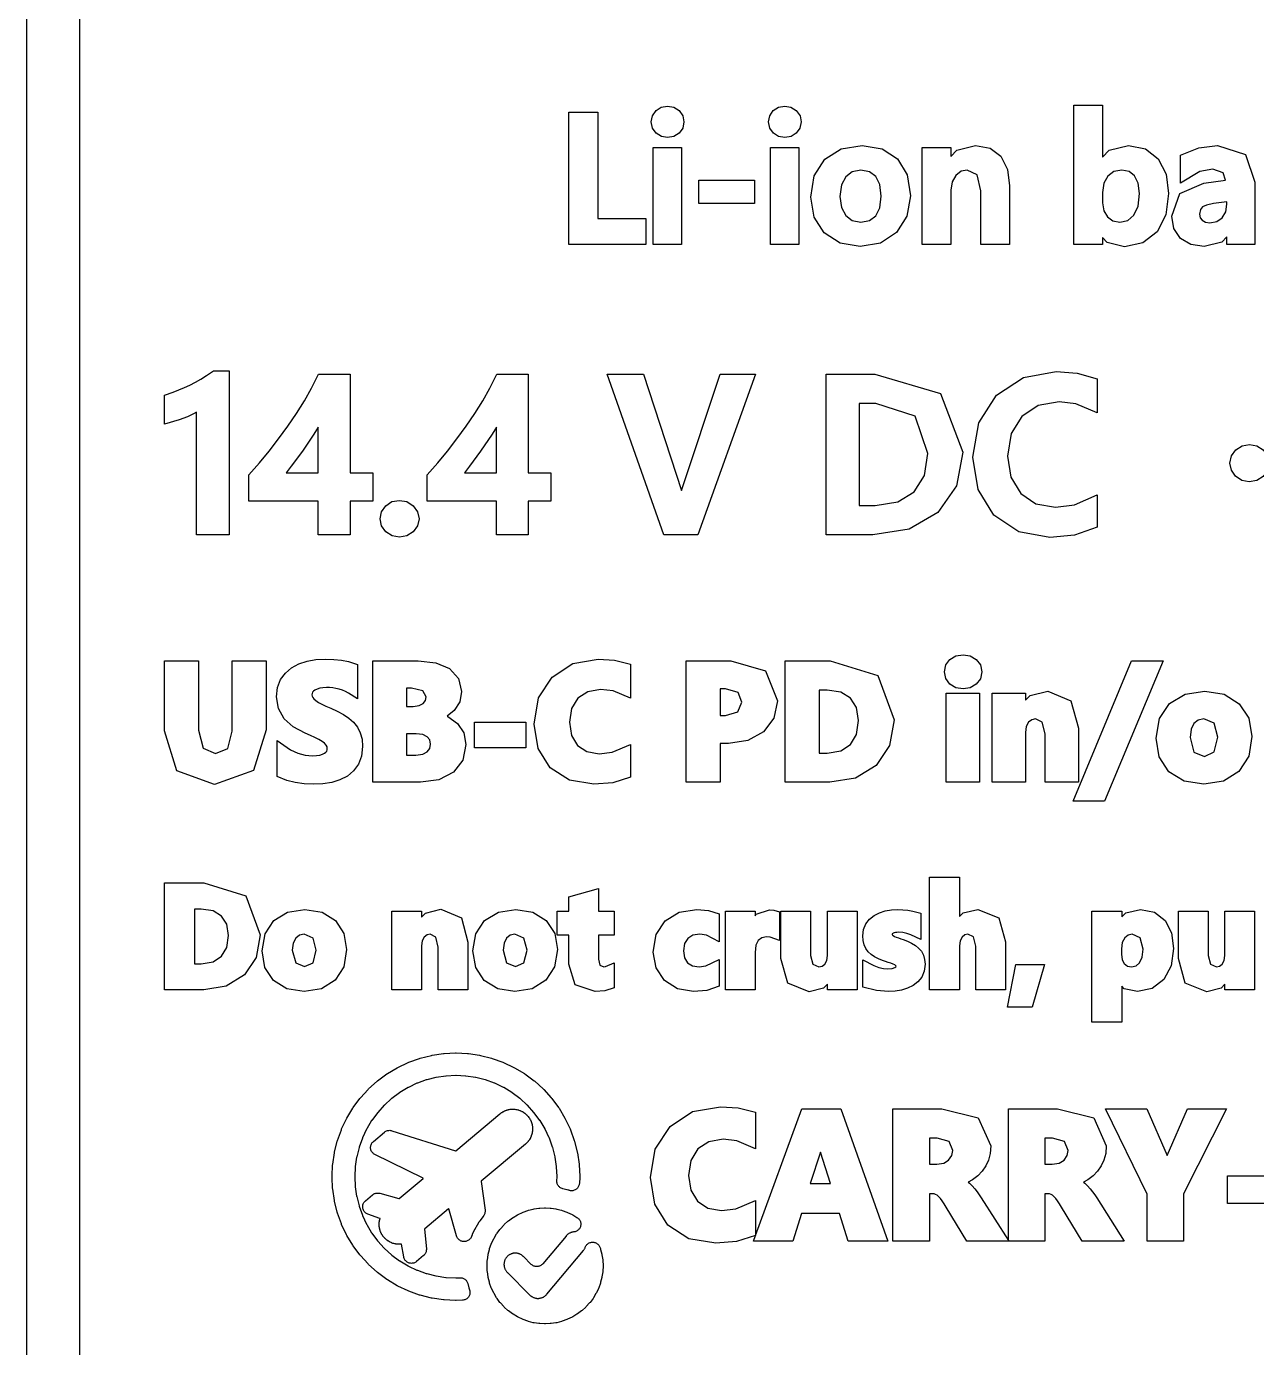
# Model space of a CAD drawing. Header units: metres. Extents: x -22.6 to 22.6, y 1.9 to 79.7.
# Drawn here: x -22.55 to -5.16, y 16.75 to 35.42 of the extents above; entities that cross this region are included whole.
import ezdxf

# ---------------------------------------------------------------- set-up
doc = ezdxf.new("R2010")
doc.units = ezdxf.units.M

msp = doc.modelspace()

# ---------------------------------------------------------------- linework, layer by layer
at = {"layer": 'MARKING'}
for points in [[(-14.8824, 34.21), (-14.4718, 34.21), (-14.4718, 32.7053), (-13.7935, 32.7053), (-13.7935, 32.34), (-14.8824, 32.34)], [(-13.3258, 34.2324), (-13.2738, 34.16), (-13.2565, 34.0716), (-13.274, 33.9862), (-13.3258, 33.9145), (-13.401, 33.8669), (-13.4894, 33.8513), (-13.5759, 33.8662), (-13.6507, 33.9123), (-13.7023, 33.9841), (-13.7193, 34.0719), (-13.7024, 34.1597), (-13.6512, 34.2321), (-13.5766, 34.2797), (-13.4896, 34.2953), (-13.4011, 34.2798)], [(-11.8322, 34.2953), (-11.7437, 34.2798), (-11.6683, 34.2324), (-11.6163, 34.16), (-11.599, 34.0716), (-11.6165, 33.9862), (-11.6683, 33.9145), (-11.7436, 33.8669), (-11.832, 33.8513), (-11.9185, 33.8662), (-11.9933, 33.9123), (-12.0449, 33.9841), (-12.0619, 34.0719), (-12.0449, 34.1597), (-11.9938, 34.2321), (-11.9191, 34.2797)], [(-7.0289, 32.3092), (-7.2727, 32.369), (-7.341, 32.4387), (-7.341, 32.34), (-7.7441, 32.34), (-7.7441, 34.3104), (-7.341, 34.3104), (-7.341, 33.5746), (-7.2488, 33.6708), (-6.973, 33.7405), (-6.7346, 33.6931), (-6.5537, 33.5501), (-6.4426, 33.3331), (-6.4067, 33.0615), (-6.4467, 32.761), (-6.5701, 32.5205), (-6.769, 32.3619)], [(-13.6924, 33.7097), (-13.2893, 33.7097), (-13.2893, 32.34), (-13.6924, 32.34)], [(-12.035, 32.34), (-12.035, 33.7097), (-11.6318, 33.7097), (-11.6318, 32.34)], [(-10.7373, 33.7398), (-10.4545, 33.6931), (-10.2368, 33.5493), (-10.1009, 33.3223), (-10.0569, 33.0295), (-10.1045, 32.7388), (-10.2503, 32.5077), (-10.4783, 32.3586), (-10.7678, 32.3099), (-11.0503, 32.3573), (-11.2735, 32.5025), (-11.4165, 32.7277), (-11.4632, 33.0103), (-11.4147, 33.3125), (-11.2657, 33.5457), (-11.0327, 33.6921)], [(-9.4851, 32.34), (-9.8894, 32.34), (-9.8894, 33.7097), (-9.4851, 33.7097), (-9.4851, 33.5856), (-9.3999, 33.6738), (-9.137, 33.7404), (-8.9304, 33.7024), (-8.7763, 33.586), (-8.6849, 33.4022), (-8.6563, 33.1675), (-8.6563, 32.34), (-9.0595, 32.34), (-9.0595, 33.0972), (-9.1131, 33.3249), (-9.2546, 33.3917), (-9.3399, 33.3741), (-9.4151, 33.3168), (-9.4665, 33.2274), (-9.4851, 33.1081)], [(-5.1884, 32.34), (-5.5829, 32.34), (-5.5829, 32.4498), (-5.6557, 32.373), (-5.9042, 32.3096), (-6.0924, 32.3382), (-6.2386, 32.4262), (-6.3313, 32.5642), (-6.3623, 32.7409), (-6.2461, 33.0606), (-5.9092, 33.2065), (-5.6004, 33.2501), (-5.6333, 33.3543), (-5.7805, 33.4059), (-5.9664, 33.3723), (-6.2382, 33.2078), (-6.2382, 33.602), (-5.9806, 33.7083), (-5.7156, 33.7402), (-5.3195, 33.6101), (-5.1884, 33.2226)], [(-13.048, 32.9184), (-13.048, 33.2473), (-12.2618, 33.2473), (-12.2618, 32.9184)], [(-10.7544, 32.6563), (-10.6318, 32.6793), (-10.545, 32.7455), (-10.4885, 32.8585), (-10.4682, 33.0225), (-10.4885, 33.1877), (-10.5452, 33.3018), (-10.6321, 33.3689), (-10.7544, 33.3922), (-10.8779, 33.3681), (-10.97, 33.2977), (-11.0313, 33.1809), (-11.0529, 33.0176), (-11.0311, 32.8611), (-10.9695, 32.7485), (-10.8769, 32.6798)], [(-7.0955, 32.6565), (-6.982, 32.6813), (-6.8967, 32.7548), (-6.8388, 32.8812), (-6.8182, 33.06), (-6.8369, 33.2069), (-6.889, 33.3102), (-6.9658, 33.3713), (-7.0681, 33.3921), (-7.1792, 33.3702), (-7.2652, 33.3054), (-7.3227, 33.2048), (-7.3433, 33.0725), (-7.3433, 32.9277), (-7.3244, 32.8179), (-7.2715, 32.7323), (-7.1928, 32.6755)], [(-5.8864, 32.6558), (-5.8218, 32.6463), (-5.7265, 32.6647), (-5.6511, 32.7184), (-5.6001, 32.8008), (-5.5817, 32.9104), (-5.5817, 32.9449), (-5.7738, 32.9181), (-5.8717, 32.8974), (-5.9291, 32.8702), (-5.9573, 32.8338), (-5.9685, 32.7672), (-5.959, 32.7185), (-5.932, 32.6817)], [(-20.4767, 30.2546), (-20.3958, 30.2849), (-20.317, 30.3176), (-20.2396, 30.3538), (-20.1624, 30.394), (-20.0842, 30.4388), (-20.0041, 30.4891), (-19.9061, 30.5566), (-19.6849, 30.5566), (-19.6849, 28.2374), (-20.1467, 28.2374), (-20.1467, 29.9703), (-20.1611, 29.9611), (-20.272, 29.9058), (-20.3934, 29.8596), (-20.6, 29.7989), (-20.6, 30.2126)], [(-17.9764, 28.2374), (-18.4276, 28.2374), (-18.4276, 28.7114), (-19.4045, 28.7114), (-19.4045, 29.0825), (-19.2571, 29.2529), (-19.1205, 29.4194), (-18.9849, 29.5939), (-18.8547, 29.7718), (-18.7319, 29.9518), (-18.6186, 30.1318), (-18.5187, 30.3076), (-18.4198, 30.5085), (-17.9764, 30.5085), (-17.9764, 29.1149), (-17.6561, 29.1149), (-17.6561, 28.7114), (-17.9764, 28.7114)], [(-15.4562, 28.2374), (-15.9074, 28.2374), (-15.9074, 28.7114), (-16.8843, 28.7114), (-16.8843, 29.0825), (-16.7369, 29.2529), (-16.6003, 29.4194), (-16.4647, 29.5939), (-16.3345, 29.7718), (-16.2117, 29.9518), (-16.0984, 30.1318), (-15.9986, 30.3076), (-15.8997, 30.5085), (-15.4562, 30.5085), (-15.4562, 29.1149), (-15.1359, 29.1149), (-15.1359, 28.7114), (-15.4562, 28.7114)], [(-12.2442, 30.5085), (-13.0602, 28.2374), (-13.5399, 28.2374), (-14.3412, 30.5085), (-13.8296, 30.5085), (-13.2934, 28.8616), (-12.7444, 30.5085)], [(-9.4041, 28.927), (-9.6668, 28.5543), (-10.0741, 28.3154), (-10.5893, 28.2374), (-11.2477, 28.2374), (-11.2477, 30.5085), (-10.5599, 30.5085), (-9.6301, 30.2353), (-9.3162, 29.4054)], [(-8.6373, 29.0499), (-8.4971, 28.822), (-8.282, 28.6769), (-8.0031, 28.6276), (-7.7344, 28.6616), (-7.4184, 28.8018), (-7.4184, 28.3442), (-7.7361, 28.2339), (-8.0834, 28.2008), (-8.5257, 28.2783), (-8.8755, 28.5139), (-9.0998, 28.8767), (-9.1738, 29.3324), (-9.0907, 29.8212), (-8.8393, 30.2093), (-8.4595, 30.4618), (-7.9968, 30.545), (-7.6976, 30.5218), (-7.4184, 30.4421), (-7.4184, 29.9592), (-7.719, 30.0865), (-7.955, 30.1168), (-8.2523, 30.0642), (-8.4833, 29.9092), (-8.6339, 29.6675), (-8.685, 29.3505)], [(-9.857, 29.0748), (-9.8084, 29.3859), (-9.9907, 29.9139), (-10.5437, 30.0919), (-10.7781, 30.0919), (-10.7781, 28.6525), (-10.5526, 28.6525), (-10.2325, 28.702), (-10.0014, 28.8448)], [(-18.8799, 29.1149), (-18.4276, 29.1149), (-18.4276, 29.7587), (-18.487, 29.6582), (-18.6501, 29.4171), (-18.8065, 29.2079)], [(-16.3597, 29.1149), (-15.9074, 29.1149), (-15.9074, 29.7587), (-15.9668, 29.6582), (-16.1299, 29.4171), (-16.2864, 29.2079)], [(-5.5187, 29.3521), (-5.4571, 29.4367), (-5.368, 29.4928), (-5.2638, 29.5113), (-5.1592, 29.4928), (-5.0704, 29.4367), (-5.0088, 29.3521), (-4.9881, 29.2492), (-5.0092, 29.1476), (-5.0716, 29.0629), (-5.1616, 29.0062), (-5.2683, 28.9875), (-5.3718, 29.0064), (-5.4596, 29.0636), (-5.5193, 29.1485), (-5.5394, 29.2495)], [(-17.3831, 28.7054), (-17.2784, 28.7242), (-17.1726, 28.7055), (-17.0835, 28.6485), (-17.022, 28.5638), (-17.0012, 28.4622), (-17.0221, 28.3618), (-17.0837, 28.2778), (-17.1729, 28.2217), (-17.2784, 28.2033), (-17.3828, 28.2218), (-17.4713, 28.278), (-17.5321, 28.3621), (-17.5526, 28.4622), (-17.5322, 28.5635), (-17.4716, 28.6483)], [(-9.4985, 26.4755), (-9.4131, 26.5249), (-9.3119, 26.5406), (-9.21, 26.5249), (-9.1251, 26.4753), (-9.0676, 26.3974), (-9.0487, 26.3011), (-9.0675, 26.2038), (-9.1247, 26.1246), (-9.2096, 26.0739), (-9.3121, 26.0578), (-9.414, 26.0744), (-9.4993, 26.1263), (-9.5564, 26.2057), (-9.5754, 26.3009), (-9.5564, 26.3976)], [(-19.1607, 26.4541), (-19.1607, 25.481), (-19.3397, 24.9047), (-19.8905, 24.7077), (-20.4261, 24.9006), (-20.6, 25.4643), (-20.6, 26.4541), (-20.1197, 26.4541), (-20.1197, 25.4763), (-20.0534, 25.222), (-19.8768, 25.1466), (-19.7046, 25.2189), (-19.6399, 25.4633), (-19.6399, 26.4541)], [(-18.9997, 26.077), (-18.9567, 26.1898), (-18.8887, 26.2837), (-18.8013, 26.3581), (-18.698, 26.414), (-18.5821, 26.4517), (-18.4576, 26.4737), (-18.328, 26.4808), (-18.2056, 26.477), (-18.0973, 26.4652), (-17.9987, 26.4449), (-17.8691, 26.4034), (-17.8691, 25.9197), (-18.0001, 26.001), (-18.0411, 26.0215), (-18.0847, 26.0392), (-18.1298, 26.0536), (-18.1758, 26.0647), (-18.2216, 26.0726), (-18.2658, 26.0773), (-18.3069, 26.0788), (-18.3594, 26.0762), (-18.405, 26.0686), (-18.4426, 26.057), (-18.4716, 26.0427), (-18.4922, 26.0271), (-18.5054, 26.0112), (-18.5126, 25.9954), (-18.515, 25.9772), (-18.5121, 25.9564), (-18.5035, 25.9378), (-18.486, 25.9168), (-18.4584, 25.8934), (-18.4204, 25.8686), (-18.3727, 25.8429), (-18.316, 25.8166), (-18.2498, 25.7883), (-18.1564, 25.7459), (-18.0708, 25.6996), (-17.9942, 25.6476), (-17.9275, 25.5878), (-17.8726, 25.5184), (-17.8319, 25.4389), (-17.8069, 25.3486), (-17.7987, 25.2465), (-17.8128, 25.1106), (-17.8566, 24.9943), (-17.9253, 24.8999), (-18.0139, 24.8261), (-18.1184, 24.7723), (-18.2357, 24.7373), (-18.3611, 24.7178), (-18.4919, 24.7114), (-18.6254, 24.7172), (-18.753, 24.7349), (-18.871, 24.7644), (-19.0069, 24.8201), (-19.0069, 25.3315), (-18.816, 25.1973), (-18.7162, 25.151), (-18.6122, 25.1232), (-18.5062, 25.1139), (-18.4504, 25.1165), (-18.4031, 25.1244), (-18.3651, 25.1362), (-18.3371, 25.1504), (-18.3181, 25.1656), (-18.3063, 25.181), (-18.2998, 25.1972), (-18.2976, 25.2144), (-18.3016, 25.2408), (-18.3136, 25.2644), (-18.3365, 25.2899), (-18.371, 25.3169), (-18.4162, 25.3444), (-18.472, 25.3722), (-18.5362, 25.4008), (-18.6089, 25.4313), (-18.7809, 25.5225), (-18.9094, 25.6377), (-18.9881, 25.78), (-19.0138, 25.9457)], [(-16.4266, 25.8776), (-16.5035, 25.7548), (-16.6041, 25.6717), (-16.5929, 25.6686), (-16.4562, 25.5723), (-16.3669, 25.4367), (-16.3372, 25.2749), (-16.3815, 25.0532), (-16.5159, 24.8805), (-16.7222, 24.7732), (-16.9794, 24.7392), (-17.6559, 24.7392), (-17.6559, 26.4541), (-17.0123, 26.4541), (-16.7643, 26.4284), (-16.5696, 26.3464), (-16.4425, 26.2071), (-16.4004, 26.0218)], [(-14.454, 25.1422), (-14.2697, 25.1656), (-14.0107, 25.2737), (-14.0107, 24.8117), (-14.2604, 24.7333), (-14.529, 24.711), (-14.8765, 24.7682), (-15.1477, 24.944), (-15.3189, 25.2172), (-15.3751, 25.5625), (-15.3122, 25.931), (-15.1214, 26.2259), (-14.8289, 26.4182), (-14.4674, 26.4811), (-14.2398, 26.4656), (-14.0107, 26.4091), (-14.0107, 25.9263), (-14.2574, 26.0297), (-14.434, 26.0515), (-14.6159, 26.0198), (-14.7543, 25.928), (-14.8444, 25.783), (-14.8754, 25.5878), (-14.8462, 25.4009), (-14.7617, 25.2614), (-14.6304, 25.1728)], [(-13.2233, 24.7392), (-13.2233, 26.4541), (-12.5924, 26.4541), (-12.1036, 26.3168), (-11.9355, 25.8915), (-11.9848, 25.6434), (-12.1306, 25.4509), (-12.3534, 25.3281), (-12.6288, 25.2889), (-12.7444, 25.2889), (-12.7444, 24.7392)], [(-10.3502, 25.2589), (-10.5386, 24.9774), (-10.8304, 24.7975), (-11.1943, 24.7392), (-11.8239, 24.7392), (-11.8239, 26.4541), (-11.1901, 26.4541), (-10.5155, 26.2484), (-10.2873, 25.6223)], [(-7.313, 24.4743), (-7.7562, 24.4743), (-6.932, 26.4541), (-6.4851, 26.4541)], [(-17.1089, 26.0699), (-17.177, 26.0699), (-17.177, 25.8112), (-17.0828, 25.8112), (-16.9981, 25.8226), (-16.9435, 25.8516), (-16.9118, 25.8941), (-16.9021, 25.9453), (-16.9461, 26.0336)], [(-12.4931, 25.733), (-12.4401, 25.8725), (-12.4927, 26.0076), (-12.6713, 26.0586), (-12.7444, 26.0586), (-12.7444, 25.6809), (-12.6715, 25.6809)], [(-11.345, 25.1504), (-11.2318, 25.1504), (-11.041, 25.1825), (-10.9048, 25.2729), (-10.818, 25.4168), (-10.7879, 25.6119), (-10.8174, 25.7942), (-10.9025, 25.9273), (-11.0388, 26.0117), (-11.2336, 26.0418), (-11.345, 26.0418)], [(-9.5497, 25.9981), (-9.0787, 25.9981), (-9.0787, 24.7392), (-9.5497, 24.7392)], [(-8.9021, 25.9981), (-8.4311, 25.9981), (-8.4311, 25.8989), (-8.3626, 25.9681), (-8.1156, 26.0288), (-7.7867, 25.8926), (-7.6825, 25.5043), (-7.6825, 24.7392), (-8.1524, 24.7392), (-8.1524, 25.425), (-8.1914, 25.5887), (-8.2889, 25.6342), (-8.3391, 25.6237), (-8.3858, 25.5871), (-8.4187, 25.5276), (-8.4311, 25.4443), (-8.4311, 24.7392), (-8.9021, 24.7392)], [(-6.5378, 25.097), (-6.5822, 25.3644), (-6.5361, 25.6385), (-6.3948, 25.8505), (-6.1744, 25.9834), (-5.8953, 26.0266), (-5.6209, 25.9832), (-5.4075, 25.8499), (-5.2723, 25.6433), (-5.2281, 25.3845), (-5.2733, 25.1084), (-5.4122, 24.8921), (-5.6309, 24.7552), (-5.9106, 24.7107), (-6.1862, 24.7539), (-6.4014, 24.8869)], [(-15.4906, 25.5897), (-15.4906, 25.2244), (-16.2187, 25.2244), (-16.2187, 25.5897)], [(-5.7611, 25.5732), (-5.9081, 25.6347), (-5.9871, 25.6194), (-6.048, 25.5721), (-6.0891, 25.4901), (-6.1037, 25.3729), (-6.0482, 25.1665), (-5.9005, 25.1055), (-5.7613, 25.1675), (-5.709, 25.3771)], [(-16.9491, 25.1363), (-16.8862, 25.1687), (-16.8498, 25.2156), (-16.8372, 25.2794), (-16.8493, 25.3388), (-16.8842, 25.382), (-16.9465, 25.4126), (-17.0436, 25.4245), (-17.177, 25.4245), (-17.177, 25.1237), (-17.046, 25.1237)], [(-9.7838, 23.3965), (-9.364, 23.3965), (-9.364, 22.8409), (-9.3108, 22.8926), (-9.1048, 22.9437), (-8.8078, 22.8243), (-8.7135, 22.4834), (-8.7135, 21.8065), (-9.1327, 21.8065), (-9.1327, 22.4232), (-9.1646, 22.5549), (-9.2431, 22.5908), (-9.2865, 22.5818), (-9.3258, 22.5509), (-9.3534, 22.5001), (-9.364, 22.4277), (-9.364, 21.8065), (-9.7838, 21.8065)], [(-20.6, 23.3163), (-20.0406, 23.3163), (-19.4472, 23.1354), (-19.2463, 22.5842), (-19.3017, 22.2641), (-19.4676, 22.0162), (-19.7246, 21.8577), (-20.0445, 21.8065), (-20.6, 21.8065)], [(-14.8854, 22.1675), (-14.8854, 22.5777), (-15.0473, 22.5777), (-15.0473, 22.9167), (-14.8854, 22.9167), (-14.8854, 23.1185), (-14.4665, 23.2381), (-14.4665, 22.9167), (-14.2422, 22.9167), (-14.2422, 22.5777), (-14.4665, 22.5777), (-14.4665, 22.2372), (-14.4445, 22.1538), (-14.3912, 22.1315), (-14.3641, 22.1354), (-14.2422, 22.1863), (-14.2422, 21.8333), (-14.373, 21.7919), (-14.5111, 21.7814), (-14.7927, 21.8789)], [(-19.7183, 22.405), (-19.6922, 22.5748), (-19.7179, 22.7332), (-19.7916, 22.8486), (-19.9098, 22.9218), (-20.0795, 22.948), (-20.1734, 22.948), (-20.1734, 22.1739), (-20.078, 22.1739), (-19.9117, 22.2018), (-19.7937, 22.2802)], [(-18.1829, 22.7859), (-18.0635, 22.6036), (-18.0246, 22.3755), (-18.0645, 22.1322), (-18.187, 21.9415), (-18.3798, 21.8207), (-18.6262, 21.7815), (-18.869, 21.8195), (-19.0589, 21.9369), (-19.1792, 22.1222), (-19.2184, 22.3579), (-19.1778, 22.5994), (-19.0531, 22.7865), (-18.8587, 22.9037), (-18.6128, 22.9417), (-18.3711, 22.9035)], [(-17.3862, 22.9167), (-16.9665, 22.9167), (-16.9665, 22.8348), (-16.9117, 22.8901), (-16.6932, 22.9438), (-16.4023, 22.8233), (-16.3104, 22.481), (-16.3104, 21.8065), (-16.7292, 21.8065), (-16.7292, 22.4106), (-16.7628, 22.552), (-16.8457, 22.5907), (-16.8878, 22.5818), (-16.9275, 22.5508), (-16.9557, 22.4998), (-16.9665, 22.4276), (-16.9665, 21.8065), (-17.3862, 21.8065)], [(-15.633, 22.9417), (-15.3913, 22.9035), (-15.2031, 22.7859), (-15.0837, 22.6036), (-15.0448, 22.3755), (-15.0847, 22.1322), (-15.2072, 21.9415), (-15.4001, 21.8207), (-15.6465, 21.7815), (-15.8893, 21.8195), (-16.0791, 21.9369), (-16.1994, 22.1222), (-16.2386, 22.3579), (-16.198, 22.5994), (-16.0733, 22.7865), (-15.8789, 22.9037)], [(-13.042, 22.1306), (-12.9451, 22.1459), (-12.7609, 22.2353), (-12.7609, 21.8591), (-12.9324, 21.7981), (-13.1204, 21.7818), (-13.3467, 21.8197), (-13.5307, 21.9367), (-13.6504, 22.1159), (-13.6897, 22.337), (-13.648, 22.5858), (-13.5203, 22.7796), (-13.322, 22.9019), (-13.0746, 22.9414), (-12.9089, 22.9286), (-12.7609, 22.8784), (-12.7609, 22.4844), (-12.937, 22.5775), (-13.0323, 22.5926), (-13.1309, 22.5765), (-13.2021, 22.5311), (-13.2473, 22.4593), (-13.2634, 22.3578), (-13.2481, 22.2592), (-13.2052, 22.1896), (-13.1375, 22.1461)], [(-12.6709, 21.8065), (-12.6709, 22.9167), (-12.2511, 22.9167), (-12.2511, 22.8528), (-12.2362, 22.875), (-12.0468, 22.9347), (-11.9874, 22.9308), (-11.9079, 22.9097), (-11.9079, 22.5019), (-12.0371, 22.5507), (-12.0907, 22.5565), (-12.1582, 22.5426), (-12.2057, 22.5039), (-12.2386, 22.4364), (-12.2511, 22.3357), (-12.2511, 21.8065)], [(-11.7899, 21.9016), (-11.8859, 22.2508), (-11.8859, 22.9167), (-11.4671, 22.9167), (-11.4671, 22.2927), (-11.434, 22.1677), (-11.3492, 22.1321), (-11.3041, 22.1409), (-11.2662, 22.1694), (-11.2394, 22.2183), (-11.2289, 22.2934), (-11.2289, 22.9167), (-10.8101, 22.9167), (-10.8101, 21.8065), (-11.2289, 21.8065), (-11.2289, 21.8852), (-11.2825, 21.8318), (-11.487, 21.7793)], [(-10.7234, 22.5015), (-10.7281, 22.5685), (-10.7174, 22.6594), (-10.6842, 22.74), (-10.6327, 22.8062), (-10.5683, 22.8577), (-10.4938, 22.896), (-10.4117, 22.9215), (-10.3247, 22.9362), (-10.2356, 22.9411), (-10.1641, 22.9383), (-10.0925, 22.9302), (-10.0208, 22.9171), (-9.91, 22.8885), (-9.91, 22.5178), (-10.0477, 22.5852), (-10.1054, 22.6041), (-10.1647, 22.6156), (-10.2229, 22.6194), (-10.2465, 22.6184), (-10.2684, 22.6152), (-10.2871, 22.6104), (-10.3009, 22.6048), (-10.309, 22.5995), (-10.3128, 22.5954), (-10.3137, 22.5937), (-10.3139, 22.5924), (-10.3129, 22.5862), (-10.3096, 22.5808), (-10.2994, 22.5717), (-10.2812, 22.5607), (-10.2564, 22.5496), (-10.2261, 22.5387), (-10.1921, 22.5277), (-10.1565, 22.5156), (-10.0953, 22.4921), (-10.0384, 22.4657), (-9.986, 22.4346), (-9.9397, 22.3967), (-9.9012, 22.3514), (-9.8723, 22.2979), (-9.8548, 22.2365), (-9.8492, 22.1665), (-9.8604, 22.071), (-9.8954, 21.9873), (-9.949, 21.9192), (-10.0164, 21.866), (-10.0947, 21.8273), (-10.1812, 21.8015), (-10.2727, 21.7869), (-10.3676, 21.782), (-10.5347, 21.7954), (-10.7278, 21.8453), (-10.7278, 22.2306), (-10.5731, 22.1496), (-10.5042, 22.1239), (-10.4383, 22.1088), (-10.3773, 22.1038), (-10.3144, 22.1086), (-10.2746, 22.1206), (-10.2612, 22.1313), (-10.2584, 22.1409), (-10.2586, 22.1418), (-10.2624, 22.147), (-10.2768, 22.1578), (-10.3008, 22.1702), (-10.3315, 22.1824), (-10.3682, 22.1941), (-10.4086, 22.2071), (-10.4484, 22.2219), (-10.5074, 22.2463), (-10.5614, 22.2736), (-10.6095, 22.3059), (-10.6512, 22.3445), (-10.6846, 22.3902), (-10.709, 22.4424)], [(-7.0324, 21.8218), (-7.07, 21.8559), (-7.07, 21.3473), (-7.4898, 21.3473), (-7.4898, 22.9167), (-7.07, 22.9167), (-7.07, 22.8375), (-7.0124, 22.8924), (-6.8023, 22.9423), (-6.6053, 22.9041), (-6.457, 22.7883), (-6.3678, 22.6116), (-6.3391, 22.3898), (-6.3724, 22.1476), (-6.4751, 21.9525), (-6.6385, 21.8237), (-6.8474, 21.7809)], [(-5.6637, 21.8318), (-5.8681, 21.7793), (-6.171, 21.9016), (-6.2671, 22.2508), (-6.2671, 22.9167), (-5.8482, 22.9167), (-5.8482, 22.2927), (-5.8152, 22.1677), (-5.7303, 22.1321), (-5.6852, 22.1409), (-5.6473, 22.1694), (-5.6206, 22.2183), (-5.61, 22.2934), (-5.61, 22.9167), (-5.1912, 22.9167), (-5.1912, 21.8065), (-5.61, 21.8065), (-5.61, 21.8852)], [(-18.6175, 22.1348), (-18.4984, 22.1878), (-18.4532, 22.369), (-18.4982, 22.5383), (-18.6245, 22.5911), (-18.6918, 22.5781), (-18.7439, 22.5376), (-18.7793, 22.4671), (-18.7919, 22.3656), (-18.7439, 22.187)], [(-15.8121, 22.3656), (-15.7641, 22.187), (-15.6377, 22.1348), (-15.5186, 22.1878), (-15.4734, 22.369), (-15.5184, 22.5383), (-15.6447, 22.5911), (-15.712, 22.5781), (-15.7642, 22.5376), (-15.7995, 22.4671)], [(-6.7683, 22.3818), (-6.81, 22.5428), (-6.9221, 22.5909), (-6.9779, 22.5792), (-7.027, 22.5407), (-7.0616, 22.4766), (-7.0747, 22.3839), (-7.0747, 22.312), (-7.063, 22.2321), (-7.0325, 22.1762), (-6.9889, 22.1424), (-6.9332, 22.1311), (-6.8654, 22.1459), (-6.8157, 22.1893), (-6.7807, 22.2684)], [(-8.1599, 22.1642), (-8.3356, 21.5588), (-8.6858, 21.5588), (-8.5638, 22.1642)], [(-16.282, 17.5433), (-16.2812, 17.5326), (-16.2814, 17.522), (-16.2827, 17.5114), (-16.2849, 17.501), (-16.2882, 17.4908), (-16.2924, 17.4811), (-16.2976, 17.4717), (-16.3036, 17.463), (-16.3104, 17.4548), (-16.318, 17.4473), (-16.3263, 17.4406), (-16.3352, 17.4348), (-16.3447, 17.4298), (-16.3545, 17.4258), (-16.3647, 17.4227), (-16.3752, 17.4207), (-16.3858, 17.4196), (-16.4748, 17.4153), (-16.4856, 17.4153), (-16.6464, 17.4232), (-16.6571, 17.4242), (-16.8163, 17.4478), (-16.8269, 17.4499), (-16.983, 17.489), (-16.9933, 17.4922), (-17.1448, 17.5464), (-17.1548, 17.5505), (-17.3003, 17.6193), (-17.3098, 17.6244), (-17.4478, 17.7071), (-17.4568, 17.7131), (-17.5861, 17.809), (-17.5944, 17.8159), (-17.7137, 17.9239), (-17.7213, 17.9316), (-17.8294, 18.0508), (-17.8362, 18.0592), (-17.9321, 18.1884), (-17.9381, 18.1974), (-18.0208, 18.3354), (-18.0259, 18.3449), (-18.0947, 18.4904), (-18.0988, 18.5004), (-18.1531, 18.6519), (-18.1562, 18.6622), (-18.1953, 18.8183), (-18.1974, 18.8289), (-18.221, 18.9881), (-18.2221, 18.9989), (-18.23, 19.1596), (-18.23, 19.1704), (-18.2221, 19.3311), (-18.221, 19.3419), (-18.1974, 19.5011), (-18.1953, 19.5117), (-18.1562, 19.6678), (-18.1531, 19.6781), (-18.0988, 19.8296), (-18.0947, 19.8396), (-18.0259, 19.9851), (-18.0208, 19.9946), (-17.9381, 20.1326), (-17.9321, 20.1416), (-17.8362, 20.2708), (-17.8294, 20.2792), (-17.7213, 20.3984), (-17.7137, 20.4061), (-17.5944, 20.5141), (-17.5861, 20.521), (-17.4568, 20.6169), (-17.4478, 20.6229), (-17.3098, 20.7056), (-17.3003, 20.7107), (-17.1548, 20.7795), (-17.1448, 20.7836), (-16.9933, 20.8378), (-16.983, 20.841), (-16.8269, 20.8801), (-16.8163, 20.8822), (-16.6571, 20.9058), (-16.6464, 20.9068), (-16.4856, 20.9147), (-16.4748, 20.9147), (-16.3141, 20.9068), (-16.3034, 20.9058), (-16.1442, 20.8822), (-16.1336, 20.8801), (-15.9775, 20.841), (-15.9671, 20.8378), (-15.8156, 20.7836), (-15.8057, 20.7795), (-15.6602, 20.7107), (-15.6507, 20.7056), (-15.5126, 20.6229), (-15.5036, 20.6169), (-15.3744, 20.521), (-15.366, 20.5141), (-15.2468, 20.4061), (-15.2392, 20.3984), (-15.1311, 20.2792), (-15.1242, 20.2708), (-15.0284, 20.1416), (-15.0224, 20.1326), (-14.9397, 19.9946), (-14.9346, 19.9851), (-14.8658, 19.8396), (-14.8616, 19.8296), (-14.8074, 19.6781), (-14.8043, 19.6678), (-14.7652, 19.5117), (-14.7631, 19.5011), (-14.7395, 19.3419), (-14.7384, 19.3311), (-14.7305, 19.1704), (-14.7305, 19.1596), (-14.7349, 19.0705), (-14.7359, 19.0599), (-14.738, 19.0495), (-14.741, 19.0393), (-14.7451, 19.0294), (-14.75, 19.02), (-14.7559, 19.0111), (-14.7626, 19.0028), (-14.77, 18.9952), (-14.7782, 18.9884), (-14.787, 18.9823), (-14.7963, 18.9772), (-14.8061, 18.973), (-14.8162, 18.9697), (-14.8266, 18.9674), (-14.8372, 18.9662), (-14.8479, 18.966), (-14.8585, 18.9668), (-14.869, 18.9686), (-14.8792, 18.9715), (-14.8824, 18.9725), (-14.908, 18.9803), (-14.9106, 18.981), (-14.9699, 18.9959), (-14.9802, 18.999), (-14.9902, 19.0031), (-14.9997, 19.0082), (-15.0087, 19.0142), (-15.017, 19.0211), (-15.0247, 19.0287), (-15.0315, 19.0371), (-15.0375, 19.046), (-15.0426, 19.0555), (-15.0467, 19.0655), (-15.0499, 19.0759), (-15.052, 19.0864), (-15.053, 19.0972), (-15.053, 19.108), (-15.0504, 19.1623), (-15.0504, 19.1677), (-15.057, 19.3025), (-15.0575, 19.3078), (-15.0773, 19.4413), (-15.0784, 19.4466), (-15.1112, 19.5775), (-15.1127, 19.5826), (-15.1582, 19.7097), (-15.1602, 19.7147), (-15.2179, 19.8367), (-15.2205, 19.8414), (-15.2898, 19.9571), (-15.2928, 19.9616), (-15.3732, 20.07), (-15.3766, 20.0742), (-15.4673, 20.1742), (-15.4711, 20.178), (-15.5711, 20.2686), (-15.5752, 20.272), (-15.6836, 20.3524), (-15.6881, 20.3554), (-15.8038, 20.4248), (-15.8086, 20.4273), (-15.9306, 20.485), (-15.9355, 20.4871), (-16.0626, 20.5325), (-16.0677, 20.5341), (-16.1986, 20.5669), (-16.2039, 20.5679), (-16.3374, 20.5877), (-16.3428, 20.5882), (-16.4775, 20.5949), (-16.4829, 20.5949), (-16.6177, 20.5882), (-16.6231, 20.5877), (-16.7565, 20.5679), (-16.7618, 20.5669), (-16.8927, 20.5341), (-16.8979, 20.5325), (-17.0249, 20.4871), (-17.0299, 20.485), (-17.1519, 20.4273), (-17.1566, 20.4248), (-17.2724, 20.3554), (-17.2769, 20.3524), (-17.3852, 20.272), (-17.3894, 20.2686), (-17.4894, 20.178), (-17.4932, 20.1742), (-17.5838, 20.0742), (-17.5872, 20.07), (-17.6676, 19.9616), (-17.6706, 19.9571), (-17.74, 19.8414), (-17.7425, 19.8367), (-17.8002, 19.7147), (-17.8023, 19.7097), (-17.8477, 19.5826), (-17.8493, 19.5775), (-17.8821, 19.4466), (-17.8832, 19.4413), (-17.903, 19.3078), (-17.9035, 19.3025), (-17.9101, 19.1677), (-17.9101, 19.1623), (-17.9035, 19.0275), (-17.903, 19.0222), (-17.8832, 18.8887), (-17.8821, 18.8834), (-17.8493, 18.7525), (-17.8477, 18.7474), (-17.8023, 18.6203), (-17.8002, 18.6153), (-17.7425, 18.4933), (-17.74, 18.4886), (-17.6706, 18.3729), (-17.6676, 18.3684), (-17.5872, 18.26), (-17.5838, 18.2558), (-17.4932, 18.1558), (-17.4894, 18.152), (-17.3894, 18.0614), (-17.3852, 18.058), (-17.2769, 17.9776), (-17.2724, 17.9746), (-17.1566, 17.9052), (-17.1519, 17.9027), (-17.0299, 17.845), (-17.0249, 17.8429), (-16.8979, 17.7975), (-16.8927, 17.7959), (-16.7618, 17.7631), (-16.7565, 17.7621), (-16.6231, 17.7423), (-16.6177, 17.7418), (-16.4829, 17.7351), (-16.4775, 17.7351), (-16.4232, 17.7378), (-16.4124, 17.7378), (-16.4017, 17.7367), (-16.3911, 17.7346), (-16.3808, 17.7315), (-16.3708, 17.7274), (-16.3613, 17.7223), (-16.3523, 17.7163), (-16.3439, 17.7094), (-16.3363, 17.7018), (-16.3295, 17.6935), (-16.3235, 17.6845), (-16.3184, 17.675), (-16.3142, 17.665), (-16.3111, 17.6547), (-16.2963, 17.5954), (-16.2955, 17.5928), (-16.2878, 17.5672), (-16.2867, 17.564), (-16.2839, 17.5537)], [(-17.7659, 18.8165), (-17.7578, 18.824), (-17.6565, 18.909), (-17.6481, 18.9154), (-17.6391, 18.921), (-17.6296, 18.9256), (-17.6197, 18.9294), (-17.6095, 18.9321), (-17.5991, 18.9339), (-17.5886, 18.9347), (-17.578, 18.9345), (-17.5675, 18.9332), (-17.5572, 18.9309), (-17.2855, 18.8576), (-17.283, 18.8571), (-17.2809, 18.8587), (-16.9435, 19.1418), (-16.9416, 19.1435), (-16.9438, 19.1448), (-17.624, 19.4787), (-17.6336, 19.484), (-17.6426, 19.4902), (-17.6509, 19.4973), (-17.6585, 19.5052), (-17.6652, 19.5137), (-17.6711, 19.523), (-17.676, 19.5327), (-17.68, 19.5429), (-17.6829, 19.5534), (-17.6847, 19.5642), (-17.6855, 19.5751), (-17.6852, 19.586), (-17.6838, 19.5968), (-17.6814, 19.6075), (-17.6779, 19.6178), (-17.6733, 19.6278), (-17.6679, 19.6372), (-17.6615, 19.6461), (-17.6543, 19.6543), (-17.6462, 19.6617), (-17.4874, 19.795), (-17.4785, 19.8017), (-17.4691, 19.8075), (-17.4591, 19.8123), (-17.4487, 19.816), (-17.4379, 19.8187), (-17.4269, 19.8203), (-17.4159, 19.8208), (-17.4048, 19.8201), (-17.3939, 19.8184), (-17.3832, 19.8155), (-16.4859, 19.5288), (-16.4833, 19.5281), (-16.4812, 19.5297), (-15.8569, 20.0536), (-15.8548, 20.0553), (-15.8539, 20.056), (-15.8517, 20.0577), (-15.8393, 20.0671), (-15.8349, 20.0703), (-15.8329, 20.0716), (-15.8284, 20.0746), (-15.8163, 20.082), (-15.8116, 20.0847), (-15.8094, 20.0859), (-15.8046, 20.0884), (-15.7919, 20.0946), (-15.7869, 20.0969), (-15.7847, 20.0978), (-15.7797, 20.0998), (-15.7663, 20.1048), (-15.7612, 20.1065), (-15.7589, 20.1072), (-15.7537, 20.1087), (-15.7399, 20.1123), (-15.7347, 20.1136), (-15.7323, 20.1141), (-15.727, 20.1151), (-15.7129, 20.1173), (-15.7076, 20.118), (-15.7051, 20.1183), (-15.6998, 20.1188), (-15.6856, 20.1196), (-15.6802, 20.1198), (-15.6777, 20.1198), (-15.6723, 20.1198), (-15.6581, 20.1192), (-15.6527, 20.1189), (-15.6503, 20.1187), (-15.6449, 20.1181), (-15.6308, 20.1161), (-15.6255, 20.1153), (-15.6231, 20.1148), (-15.6178, 20.1137), (-15.604, 20.1104), (-15.5987, 20.109), (-15.5964, 20.1083), (-15.5912, 20.1067), (-15.5778, 20.102), (-15.5727, 20.1001), (-15.5705, 20.0992), (-15.5655, 20.0971), (-15.5526, 20.0911), (-15.5477, 20.0888), (-15.5456, 20.0876), (-15.5408, 20.085), (-15.5285, 20.0778), (-15.524, 20.075), (-15.5219, 20.0737), (-15.5175, 20.0706), (-15.5059, 20.0623), (-15.5016, 20.059), (-15.4997, 20.0575), (-15.4956, 20.054), (-15.485, 20.0445), (-15.481, 20.0409), (-15.4793, 20.0391), (-15.4755, 20.0353), (-15.4658, 20.0248), (-15.4623, 20.0208), (-15.4607, 20.0189), (-15.4573, 20.0147), (-15.4487, 20.0034), (-15.4456, 19.999), (-15.4442, 19.997), (-15.4412, 19.9924), (-15.4338, 19.9803), (-15.4311, 19.9756), (-15.4299, 19.9735), (-15.4274, 19.9687), (-15.4212, 19.9559), (-15.419, 19.951), (-15.418, 19.9487), (-15.416, 19.9437), (-15.4111, 19.9304), (-15.4093, 19.9253), (-15.4086, 19.9229), (-15.4071, 19.9177), (-15.4035, 19.904), (-15.4022, 19.8987), (-15.4017, 19.8963), (-15.4007, 19.891), (-15.3985, 19.877), (-15.3978, 19.8716), (-15.3975, 19.8692), (-15.3971, 19.8638), (-15.3962, 19.8496), (-15.396, 19.8442), (-15.396, 19.8418), (-15.3961, 19.8364), (-15.3966, 19.8221), (-15.3969, 19.8168), (-15.3972, 19.8143), (-15.3978, 19.8089), (-15.3997, 19.7949), (-15.4006, 19.7895), (-15.401, 19.7871), (-15.4021, 19.7818), (-15.4054, 19.768), (-15.4068, 19.7628), (-15.4075, 19.7604), (-15.4091, 19.7553), (-15.4138, 19.7418), (-15.4157, 19.7368), (-15.4166, 19.7345), (-15.4187, 19.7295), (-15.4247, 19.7166), (-15.427, 19.7118), (-15.4282, 19.7096), (-15.4308, 19.7049), (-15.438, 19.6926), (-15.4408, 19.688), (-15.4421, 19.6859), (-15.4452, 19.6815), (-15.4536, 19.67), (-15.4568, 19.6657), (-15.4584, 19.6638), (-15.4618, 19.6596), (-15.4713, 19.649), (-15.475, 19.6451), (-15.4767, 19.6433), (-15.4805, 19.6395), (-15.492, 19.6289), (-15.494, 19.6271), (-15.4949, 19.6263), (-15.4969, 19.6246), (-16.1212, 19.1007), (-16.1232, 19.0989), (-16.123, 19.0962), (-16.0682, 18.6921), (-16.0672, 18.6808), (-16.0674, 18.6695), (-16.0688, 18.6583), (-16.0713, 18.6473), (-16.075, 18.6366), (-16.0797, 18.6263), (-16.0854, 18.6166), (-16.0921, 18.6075), (-16.0942, 18.605), (-16.0959, 18.6028), (-16.1422, 18.5404), (-16.1438, 18.5382), (-16.1586, 18.5159), (-16.1601, 18.5136), (-16.2, 18.4469), (-16.2014, 18.4446), (-16.214, 18.421), (-16.2152, 18.4186), (-16.2484, 18.3483), (-16.2495, 18.3458), (-16.2598, 18.3211), (-16.2609, 18.3181), (-16.2654, 18.3081), (-16.2708, 18.2985), (-16.2771, 18.2896), (-16.2843, 18.2813), (-16.2923, 18.2738), (-16.301, 18.2672), (-16.3103, 18.2614), (-16.3202, 18.2566), (-16.3305, 18.2528), (-16.3411, 18.25), (-16.3519, 18.2483), (-16.3628, 18.2477), (-16.3738, 18.2481), (-16.3846, 18.2497), (-16.3953, 18.2523), (-16.4056, 18.256), (-16.4155, 18.2607), (-16.4249, 18.2663), (-16.4337, 18.2729), (-16.4417, 18.2803), (-16.4491, 18.2885), (-16.4555, 18.2973), (-16.4611, 18.3068), (-16.4657, 18.3167), (-16.4692, 18.3271), (-16.5807, 18.7119), (-16.5815, 18.7144), (-16.5835, 18.7128), (-16.921, 18.4297), (-16.9229, 18.4279), (-16.9228, 18.4253), (-16.8977, 18.1451), (-16.8973, 18.1345), (-16.8979, 18.1239), (-16.8995, 18.1135), (-16.9021, 18.1032), (-16.9057, 18.0933), (-16.9102, 18.0837), (-16.9156, 18.0746), (-16.9218, 18.0661), (-16.9288, 18.0582), (-16.9366, 18.051), (-17.0379, 17.966), (-17.0466, 17.9594), (-17.056, 17.9537), (-17.0659, 17.9489), (-17.0762, 17.9452), (-17.0869, 17.9425), (-17.0977, 17.9408), (-17.1087, 17.9403), (-17.1197, 17.9409), (-17.1305, 17.9425), (-17.1412, 17.9452), (-17.1515, 17.949), (-17.1614, 17.9538), (-17.1707, 17.9595), (-17.1795, 17.9662), (-17.1875, 17.9737), (-17.1948, 17.9819), (-17.2011, 17.9909), (-17.2066, 18.0004), (-17.2111, 18.0104), (-17.2146, 18.0208), (-17.217, 18.0315), (-17.2479, 18.2099), (-17.2484, 18.2124), (-17.2502, 18.2122), (-17.251, 18.2121), (-17.2561, 18.2116), (-17.2607, 18.2112), (-17.2749, 18.2104), (-17.2803, 18.2102), (-17.2828, 18.2102), (-17.2882, 18.2102), (-17.3024, 18.2108), (-17.3078, 18.2111), (-17.3102, 18.2113), (-17.3156, 18.2119), (-17.3297, 18.2139), (-17.335, 18.2147), (-17.3374, 18.2152), (-17.3427, 18.2163), (-17.3565, 18.2196), (-17.3617, 18.221), (-17.3641, 18.2217), (-17.3692, 18.2233), (-17.3827, 18.228), (-17.3877, 18.2299), (-17.39, 18.2308), (-17.395, 18.2329), (-17.4079, 18.2389), (-17.4127, 18.2412), (-17.4149, 18.2424), (-17.4196, 18.245), (-17.4319, 18.2522), (-17.4365, 18.255), (-17.4386, 18.2563), (-17.443, 18.2594), (-17.4545, 18.2677), (-17.4588, 18.271), (-17.4607, 18.2725), (-17.4649, 18.276), (-17.4755, 18.2855), (-17.4795, 18.2891), (-17.4812, 18.2909), (-17.485, 18.2947), (-17.4946, 18.3052), (-17.4982, 18.3092), (-17.4998, 18.3111), (-17.5032, 18.3153), (-17.5118, 18.3266), (-17.5149, 18.331), (-17.5163, 18.333), (-17.5192, 18.3376), (-17.5267, 18.3497), (-17.5294, 18.3544), (-17.5306, 18.3565), (-17.533, 18.3613), (-17.5393, 18.3741), (-17.5415, 18.379), (-17.5425, 18.3813), (-17.5445, 18.3863), (-17.5494, 18.3996), (-17.5512, 18.4047), (-17.5519, 18.4071), (-17.5534, 18.4123), (-17.557, 18.426), (-17.5582, 18.4313), (-17.5587, 18.4337), (-17.5597, 18.439), (-17.562, 18.453), (-17.5627, 18.4584), (-17.563, 18.4608), (-17.5634, 18.4662), (-17.5643, 18.4804), (-17.5645, 18.4858), (-17.5645, 18.4882), (-17.5644, 18.4936), (-17.5639, 18.5079), (-17.5635, 18.5132), (-17.5633, 18.5157), (-17.5627, 18.5211), (-17.5608, 18.5351), (-17.5599, 18.5405), (-17.5595, 18.5429), (-17.5583, 18.5482), (-17.555, 18.562), (-17.5536, 18.5672), (-17.5524, 18.5715), (-17.5522, 18.5722), (-17.5517, 18.5739), (-17.5541, 18.5749), (-17.7244, 18.6363), (-17.7345, 18.6405), (-17.7442, 18.6457), (-17.7533, 18.6519), (-17.7617, 18.6589), (-17.7694, 18.6668), (-17.7763, 18.6753), (-17.7823, 18.6846), (-17.7873, 18.6943), (-17.7913, 18.7045), (-17.7943, 18.7151), (-17.7962, 18.7259), (-17.7971, 18.7369), (-17.7968, 18.7478), (-17.7954, 18.7587), (-17.793, 18.7695), (-17.7895, 18.7799), (-17.785, 18.7899), (-17.7795, 18.7994), (-17.7731, 18.8083)], [(-10.3757, 18.255), (-10.9341, 18.255), (-11.0587, 18.6444), (-11.5931, 18.6444), (-11.7165, 18.255), (-12.2734, 18.255), (-12.245, 18.333), (-12.5142, 18.2484), (-12.8076, 18.2241), (-13.1869, 18.2865), (-13.4824, 18.4781), (-13.669, 18.7757), (-13.7302, 19.1526), (-13.6617, 19.5546), (-13.4536, 19.8762), (-13.1347, 20.0859), (-12.74, 20.1546), (-12.4914, 20.1377), (-12.2449, 20.0768), (-12.2449, 19.56), (-12.5084, 19.6705), (-12.7037, 19.6947), (-12.9052, 19.6596), (-13.0591, 19.5575), (-13.1591, 19.3964), (-13.1935, 19.1803), (-13.1612, 18.9733), (-13.0672, 18.8182), (-12.9212, 18.7197), (-12.7257, 18.6857), (-12.5219, 18.7116), (-12.2449, 18.8272), (-12.2449, 18.3334), (-11.5924, 20.125), (-11.0409, 20.125)], [(-9.1474, 18.994), (-9.1138, 18.9508), (-9.0826, 18.9073), (-9.0546, 18.8653), (-8.6704, 18.2643), (-8.6704, 20.125), (-7.9782, 20.125), (-7.4649, 19.9972), (-7.2875, 19.5998), (-7.2962, 19.4911), (-7.3199, 19.3996), (-7.3582, 19.3165), (-7.4094, 19.2422), (-7.473, 19.1771), (-7.5478, 19.122), (-7.6103, 19.0892), (-7.5897, 19.0723), (-7.5518, 19.0346), (-7.5157, 18.994), (-7.4821, 18.9508), (-7.4509, 18.9073), (-7.4229, 18.8653), (-7.0328, 18.255), (-7.6288, 18.255), (-7.9184, 18.734), (-7.9476, 18.7813), (-7.9747, 18.8219), (-8.0003, 18.8559), (-8.0248, 18.8829), (-8.0476, 18.9027), (-8.0684, 18.9155), (-8.0883, 18.9225), (-8.1133, 18.9252), (-8.1563, 18.9252), (-8.1563, 18.255), (-8.6645, 18.255), (-8.6704, 18.255), (-9.2605, 18.255), (-9.5501, 18.734), (-9.5792, 18.7813), (-9.6064, 18.8219), (-9.632, 18.8559), (-9.6565, 18.8829), (-9.6793, 18.9027), (-9.7001, 18.9155), (-9.7199, 18.9225), (-9.745, 18.9252), (-9.788, 18.9252), (-9.788, 18.255), (-10.302, 18.255), (-10.302, 20.125), (-9.6098, 20.125), (-9.0966, 19.9972), (-8.9192, 19.5998), (-8.9279, 19.4911), (-8.9516, 19.3996), (-8.9899, 19.3165), (-9.0411, 19.2422), (-9.1046, 19.1771), (-9.1795, 19.122), (-9.2419, 19.0892), (-9.2214, 19.0723), (-9.1834, 19.0346)], [(-6.4283, 19.4646), (-6.1405, 20.125), (-5.5861, 20.125), (-6.1939, 18.9232), (-6.1939, 18.255), (-6.7079, 18.255), (-6.7079, 18.9162), (-7.2994, 20.125), (-6.7135, 20.125)], [(-9.788, 19.7098), (-9.788, 19.3428), (-9.6821, 19.3428), (-9.5842, 19.3585), (-9.5154, 19.4008), (-9.4714, 19.4634), (-9.4576, 19.5346), (-9.5087, 19.6626), (-9.6781, 19.7098)], [(-8.0464, 19.7098), (-8.1563, 19.7098), (-8.1563, 19.3428), (-8.0504, 19.3428), (-7.9525, 19.3585), (-7.8838, 19.4008), (-7.8397, 19.4634), (-7.8259, 19.5346), (-7.877, 19.6626)], [(-11.1873, 19.067), (-11.3286, 19.5096), (-11.4708, 19.067)], [(-4.7844, 18.7873), (-5.5719, 18.7873), (-5.5719, 19.1768), (-4.7844, 19.1768)], [(-15.6741, 18.0813), (-15.6841, 18.0788), (-15.6892, 18.0772), (-15.6989, 18.0737), (-15.7039, 18.0717), (-15.7132, 18.0673), (-15.718, 18.0647), (-15.7268, 18.0594), (-15.7313, 18.0564), (-15.7396, 18.0503), (-15.7437, 18.0469), (-15.7514, 18.04), (-15.7552, 18.0361), (-15.7621, 18.0285), (-15.7655, 18.0243), (-15.7717, 18.0161), (-15.7747, 18.0116), (-15.78, 18.0027), (-15.7825, 17.998), (-15.7869, 17.9887), (-15.789, 17.9837), (-15.7924, 17.974), (-15.794, 17.9688), (-15.7965, 17.9588), (-15.7976, 17.9535), (-15.7991, 17.9434), (-15.7996, 17.938), (-15.8001, 17.9277), (-15.8001, 17.9223), (-15.7996, 17.912), (-15.7991, 17.9066), (-15.7976, 17.8965), (-15.7965, 17.8912), (-15.794, 17.8812), (-15.7924, 17.876), (-15.789, 17.8663), (-15.7869, 17.8613), (-15.7825, 17.852), (-15.78, 17.8473), (-15.7747, 17.8384), (-15.7717, 17.8339), (-15.7655, 17.8257), (-15.7621, 17.8215), (-15.7543, 17.8129), (-15.7524, 17.8109), (-15.4343, 17.4928), (-15.4324, 17.491), (-15.4238, 17.4832), (-15.4197, 17.4798), (-15.4114, 17.4737), (-15.407, 17.4707), (-15.3982, 17.4654), (-15.3935, 17.4629), (-15.3843, 17.4585), (-15.3793, 17.4564), (-15.3697, 17.4529), (-15.3646, 17.4514), (-15.3546, 17.4489), (-15.3494, 17.4478), (-15.3393, 17.4462), (-15.3339, 17.4457), (-15.3237, 17.4451), (-15.3184, 17.4451), (-15.3081, 17.4456), (-15.3028, 17.4461), (-15.2927, 17.4475), (-15.2874, 17.4485), (-15.2775, 17.4509), (-15.2723, 17.4525), (-15.2627, 17.4558), (-15.2577, 17.4578), (-15.2484, 17.4622), (-15.2437, 17.4646), (-15.2348, 17.4698), (-15.2303, 17.4728), (-15.2221, 17.4788), (-15.2179, 17.4821), (-15.2102, 17.4889), (-15.2064, 17.4927), (-15.1986, 17.5012), (-15.1968, 17.5032), (-14.6785, 18.1211), (-14.6768, 18.1233), (-14.6698, 18.1325), (-14.6667, 18.137), (-14.6614, 18.1458), (-14.6588, 18.1505), (-14.6543, 18.1598), (-14.6521, 18.1647), (-14.6509, 18.1682), (-14.6467, 18.178), (-14.6415, 18.1875), (-14.6354, 18.1963), (-14.6285, 18.2046), (-14.6209, 18.2121), (-14.6125, 18.2189), (-14.6035, 18.2248), (-14.594, 18.2298), (-14.5841, 18.2338), (-14.5737, 18.2369), (-14.5632, 18.2389), (-14.5525, 18.2399), (-14.5417, 18.2398), (-14.5311, 18.2387), (-14.5205, 18.2366), (-14.5102, 18.2334), (-14.5003, 18.2293), (-14.4909, 18.2242), (-14.482, 18.2182), (-14.4737, 18.2113), (-14.4661, 18.2037), (-14.4593, 18.1954), (-14.4533, 18.1865), (-14.4482, 18.177), (-14.4441, 18.167), (-14.4374, 18.1481), (-14.4342, 18.1378), (-14.4173, 18.0702), (-14.4152, 18.0596), (-14.405, 17.9907), (-14.4039, 17.98), (-14.4005, 17.9104), (-14.4005, 17.8996), (-14.4039, 17.83), (-14.405, 17.8193), (-14.4152, 17.7504), (-14.4173, 17.7398), (-14.4342, 17.6722), (-14.4374, 17.6619), (-14.4608, 17.5963), (-14.465, 17.5863), (-14.4947, 17.5233), (-14.4998, 17.5138), (-14.5357, 17.4541), (-14.5416, 17.4451), (-14.5831, 17.3891), (-14.59, 17.3808), (-14.6368, 17.3292), (-14.6444, 17.3215), (-14.696, 17.2748), (-14.7044, 17.2679), (-14.7603, 17.2264), (-14.7693, 17.2204), (-14.8291, 17.1846), (-14.8386, 17.1795), (-14.9015, 17.1497), (-14.9115, 17.1456), (-14.9771, 17.1221), (-14.9874, 17.119), (-15.055, 17.1021), (-15.0656, 17.1), (-15.1345, 17.0897), (-15.1453, 17.0887), (-15.2148, 17.0853), (-15.2256, 17.0853), (-15.2952, 17.0887), (-15.306, 17.0897), (-15.3749, 17.1), (-15.3855, 17.1021), (-15.453, 17.119), (-15.4634, 17.1221), (-15.5289, 17.1456), (-15.5389, 17.1497), (-15.6019, 17.1795), (-15.6114, 17.1846), (-15.6712, 17.2204), (-15.6801, 17.2264), (-15.7361, 17.2679), (-15.7444, 17.2748), (-15.7961, 17.3215), (-15.8037, 17.3292), (-15.8505, 17.3808), (-15.8573, 17.3891), (-15.8988, 17.4451), (-15.9048, 17.4541), (-15.9406, 17.5138), (-15.9457, 17.5233), (-15.9755, 17.5863), (-15.9796, 17.5963), (-16.0031, 17.6619), (-16.0062, 17.6722), (-16.0232, 17.7398), (-16.0253, 17.7504), (-16.0355, 17.8193), (-16.0366, 17.83), (-16.04, 17.8996), (-16.04, 17.9104), (-16.0366, 17.98), (-16.0355, 17.9907), (-16.0253, 18.0596), (-16.0232, 18.0702), (-16.0062, 18.1378), (-16.0031, 18.1481), (-15.9796, 18.2137), (-15.9755, 18.2237), (-15.9457, 18.2867), (-15.9406, 18.2962), (-15.9048, 18.3559), (-15.8988, 18.3649), (-15.8573, 18.4209), (-15.8505, 18.4292), (-15.8037, 18.4808), (-15.7961, 18.4885), (-15.7444, 18.5352), (-15.7361, 18.5421), (-15.6801, 18.5836), (-15.6712, 18.5896), (-15.6114, 18.6254), (-15.6019, 18.6305), (-15.5389, 18.6603), (-15.5289, 18.6644), (-15.4634, 18.6879), (-15.453, 18.691), (-15.3855, 18.7079), (-15.3749, 18.71), (-15.306, 18.7203), (-15.2952, 18.7213), (-15.2256, 18.7247), (-15.2148, 18.7247), (-15.1453, 18.7213), (-15.1345, 18.7203), (-15.0656, 18.71), (-15.055, 18.7079), (-14.9874, 18.691), (-14.9771, 18.6879), (-14.9115, 18.6644), (-14.9015, 18.6603), (-14.8386, 18.6305), (-14.8291, 18.6254), (-14.7693, 18.5896), (-14.7603, 18.5836), (-14.7584, 18.5822), (-14.7502, 18.5754), (-14.7427, 18.5679), (-14.7359, 18.5598), (-14.73, 18.551), (-14.7249, 18.5416), (-14.7207, 18.5318), (-14.7175, 18.5217), (-14.7153, 18.5113), (-14.7142, 18.5007), (-14.714, 18.4901), (-14.7149, 18.4795), (-14.7168, 18.4691), (-14.7197, 18.4588), (-14.7235, 18.4489), (-14.7283, 18.4395), (-14.734, 18.4305), (-14.7405, 18.4221), (-14.7479, 18.4144), (-14.7559, 18.4074), (-14.7645, 18.4013), (-14.7737, 18.396), (-14.7834, 18.3916), (-14.7935, 18.3881), (-14.8038, 18.3857), (-14.8143, 18.3842), (-14.8169, 18.384), (-14.8271, 18.3826), (-14.8324, 18.3816), (-14.8424, 18.3792), (-14.8476, 18.3777), (-14.8573, 18.3743), (-14.8623, 18.3723), (-14.8717, 18.368), (-14.8765, 18.3655), (-14.8854, 18.3603), (-14.8899, 18.3574), (-14.8982, 18.3513), (-14.9024, 18.348), (-14.9101, 18.3411), (-14.914, 18.3374), (-14.9219, 18.3288), (-14.9237, 18.3268), (-15.2534, 17.9336), (-15.2607, 17.9258), (-15.2687, 17.9186), (-15.2774, 17.9123), (-15.2867, 17.9069), (-15.2964, 17.9024), (-15.3065, 17.8988), (-15.3169, 17.8963), (-15.3276, 17.8948), (-15.3383, 17.8943), (-15.349, 17.8949), (-15.3596, 17.8965), (-15.37, 17.8992), (-15.3801, 17.9028), (-15.3898, 17.9074), (-15.3989, 17.9129), (-15.4076, 17.9193), (-15.4155, 17.9265), (-15.5261, 18.0372), (-15.5281, 18.039), (-15.5367, 18.0469), (-15.5409, 18.0503), (-15.5492, 18.0564), (-15.5537, 18.0594), (-15.5625, 18.0647), (-15.5673, 18.0673), (-15.5766, 18.0717), (-15.5815, 18.0737), (-15.5912, 18.0772), (-15.5964, 18.0788), (-15.6064, 18.0813), (-15.6117, 18.0823), (-15.6219, 18.0838), (-15.6272, 18.0844), (-15.6375, 18.0849), (-15.6429, 18.0849), (-15.6532, 18.0844), (-15.6586, 18.0838), (-15.6688, 18.0823)]]:
    msp.add_lwpolyline(points, close=True, dxfattribs=at)
at = {"layer": 'OUTLINE'}
msp.add_lwpolyline([(-22.55, 1.9), (22.55, 1.9), (22.55, 79.7), (-22.55, 79.7)], close=True, dxfattribs=at)
at = {"layer": 'VISIBLE_REF'}
msp.add_lwpolyline([(-21.8, 9), (21.8, 9), (21.8, 71.6), (-21.8, 71.6)], close=True, dxfattribs=at)

doc.saveas('drawing.dxf')
